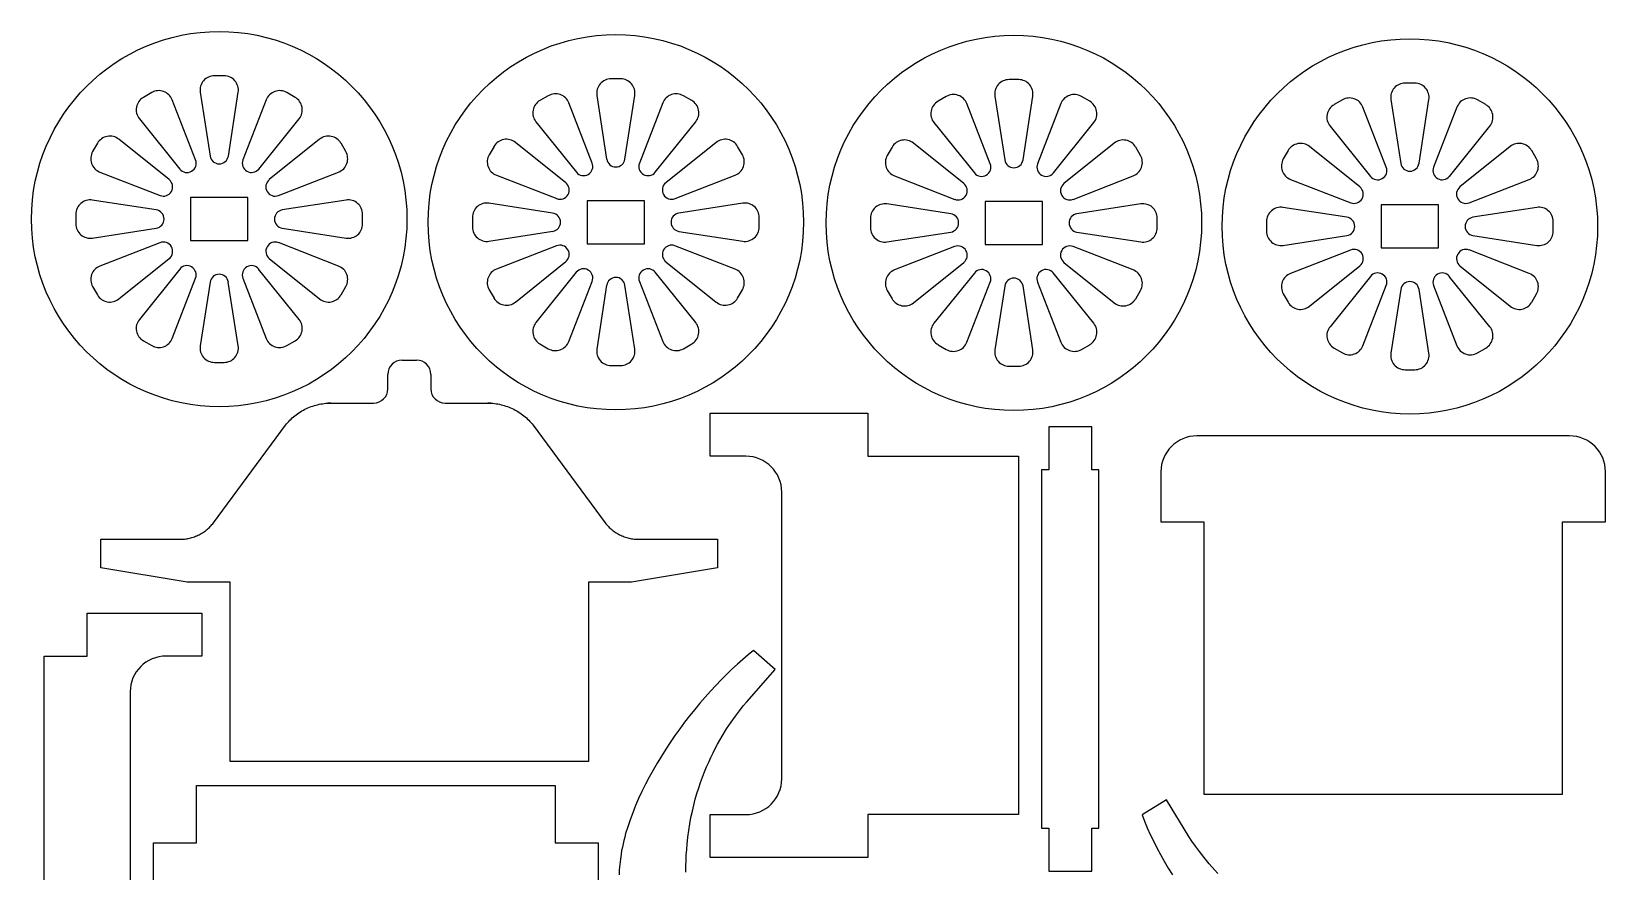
# Model space of a CAD drawing. Extents: x -5 to 248, y -200 to 199.
# Drawn here: x 2.6 to 222.1, y 81.8 to 199 of the extents above; entities that cross this region are included whole.
import ezdxf

# ---------------------------------------------------------------- set-up
doc = ezdxf.new("R2010")
doc.units = 0
doc.layers.add('LAYER_01', color=1, linetype='CONTINUOUS')

msp = doc.modelspace()

# ---------------------------------------------------------------- linework, layer by layer
at = {"layer": 'LAYER_01'}
for p, q in [((29.48, 192.83), (28.14, 192.83)), ((84.79, 192.39), (83.45, 192.39)), ((140.3, 192.29), (138.96, 192.29)), ((195.53, 191.81), (194.19, 191.81)), ((19.39, 190.48), (18.23, 189.81)), ((25.51, 181.09), (22.25, 189.48)), ((26.16, 190.52), (27.53, 181.62)), ((30.09, 181.63), (31.45, 190.52)), ((35.37, 189.48), (32.1, 181.08)), ((39.39, 189.81), (38.23, 190.48)), ((74.7, 190.05), (73.54, 189.38)), ((80.82, 180.65), (77.56, 189.04)), ((81.47, 190.09), (82.84, 181.18)), ((85.39, 181.19), (86.76, 190.09)), ((90.67, 189.04), (87.41, 180.64)), ((94.7, 189.38), (93.54, 190.05)), ((130.21, 189.94), (129.05, 189.28)), ((136.34, 180.55), (133.07, 188.94)), ((136.99, 189.99), (138.36, 181.08)), ((140.91, 181.09), (142.28, 189.99)), ((146.19, 188.94), (142.92, 180.54)), ((150.21, 189.28), (149.05, 189.94)), ((185.44, 189.46), (184.28, 188.8)), ((192.21, 189.5), (193.58, 180.6)), ((196.14, 180.61), (197.51, 189.5)), ((205.44, 188.8), (204.28, 189.46)), ((17.67, 186.83), (23.31, 179.8)), ((34.32, 179.81), (39.95, 186.83)), ((191.56, 180.07), (188.3, 188.46)), ((201.42, 188.46), (198.15, 180.06)), ((72.98, 186.39), (78.62, 179.37)), ((89.62, 179.38), (95.26, 186.39)), ((128.49, 186.29), (134.13, 179.26)), ((145.14, 179.27), (150.77, 186.29)), ((183.72, 185.81), (189.36, 178.78)), ((200.37, 178.79), (206, 185.81)), ((11.82, 183.41), (11.15, 182.25)), ((21.82, 178.34), (14.81, 183.97)), ((42.81, 183.97), (35.78, 178.33)), ((46.46, 182.25), (45.8, 183.41)), ((67.13, 182.97), (66.46, 181.81)), ((77.13, 177.9), (70.11, 183.53)), ((98.12, 183.53), (91.09, 177.89)), ((101.77, 181.81), (101.1, 182.97)), ((122.64, 182.87), (121.98, 181.71)), ((132.65, 177.8), (125.63, 183.43)), ((153.63, 183.43), (146.61, 177.79)), ((157.29, 181.71), (156.62, 182.87)), ((177.87, 182.39), (177.2, 181.23)), ((187.88, 177.32), (180.86, 182.95)), ((208.86, 182.95), (201.84, 177.31)), ((212.51, 181.23), (211.85, 182.39)), ((12.16, 179.38), (20.56, 176.12)), ((37.07, 176.12), (45.46, 179.38)), ((67.47, 178.95), (75.87, 175.68)), ((92.38, 175.69), (100.76, 178.95)), ((122.98, 178.85), (131.38, 175.58)), ((147.89, 175.58), (156.28, 178.85)), ((178.21, 178.37), (186.61, 175.1)), ((203.12, 175.1), (211.51, 178.37)), ((32.81, 175.83), (24.81, 175.83)), ((24.81, 175.83), (24.81, 169.83)), ((32.81, 169.83), (32.81, 175.83)), ((8.81, 173.5), (8.81, 172.16)), ((20.01, 174.11), (11.11, 175.47)), ((46.5, 175.47), (37.6, 174.1)), ((48.81, 172.16), (48.81, 173.5)), ((75.31, 173.67), (66.42, 175.04)), ((88.12, 175.39), (80.12, 175.39)), ((80.12, 175.39), (80.12, 169.39)), ((88.12, 169.39), (88.12, 175.39)), ((101.81, 175.04), (92.91, 173.67)), ((130.83, 173.57), (121.93, 174.94)), ((143.63, 175.29), (135.63, 175.29)), ((135.63, 175.29), (135.63, 169.29)), ((143.63, 169.29), (143.63, 175.29)), ((157.33, 174.94), (148.42, 173.57)), ((186.06, 173.09), (177.16, 174.45)), ((198.86, 174.81), (190.86, 174.81)), ((190.86, 174.81), (190.86, 168.81)), ((198.86, 168.81), (198.86, 174.81)), ((212.56, 174.45), (203.65, 173.08)), ((11.11, 170.18), (20.02, 171.55)), ((37.61, 171.55), (46.5, 170.18)), ((64.12, 173.06), (64.12, 171.72)), ((104.12, 171.72), (104.12, 173.06)), ((119.63, 172.96), (119.63, 171.62)), ((159.63, 171.62), (159.63, 172.96)), ((174.86, 172.48), (174.86, 171.14)), ((214.86, 171.14), (214.86, 172.48)), ((20.55, 169.53), (12.16, 166.27)), ((24.81, 169.83), (32.81, 169.83)), ((45.46, 166.27), (37.06, 169.54)), ((66.42, 169.75), (75.33, 171.12)), ((75.85, 169.1), (67.47, 165.84)), ((80.12, 169.39), (88.12, 169.39)), ((100.76, 165.84), (92.37, 169.1)), ((92.92, 171.11), (101.81, 169.75)), ((121.93, 169.64), (130.84, 171.01)), ((135.63, 169.29), (143.63, 169.29)), ((148.43, 171.01), (157.33, 169.64)), ((177.16, 169.16), (186.07, 170.53)), ((203.66, 170.53), (212.56, 169.16)), ((14.81, 161.69), (21.83, 167.33)), ((35.79, 167.32), (42.81, 161.69)), ((70.11, 161.25), (77.14, 166.89)), ((91.1, 166.88), (98.12, 161.25)), ((131.37, 168.99), (122.98, 165.73)), ((156.28, 165.73), (147.88, 169)), ((186.6, 168.51), (178.21, 165.25)), ((190.86, 168.81), (198.86, 168.81)), ((211.51, 165.25), (203.11, 168.52)), ((23.3, 165.84), (17.67, 158.83)), ((39.95, 158.83), (34.31, 165.85)), ((78.61, 165.41), (72.98, 158.39)), ((95.26, 158.39), (89.62, 165.42)), ((125.63, 161.15), (132.66, 166.79)), ((134.12, 165.3), (128.49, 158.29)), ((150.77, 158.29), (145.13, 165.31)), ((146.62, 166.78), (153.63, 161.15)), ((180.86, 160.67), (187.88, 166.31)), ((189.35, 164.82), (183.72, 157.81)), ((206, 157.81), (200.36, 164.83)), ((201.84, 166.3), (208.86, 160.67)), ((11.15, 163.41), (11.82, 162.25)), ((22.25, 156.18), (25.52, 164.58)), ((27.53, 164.03), (26.16, 155.13)), ((31.45, 155.13), (30.08, 164.04)), ((32.1, 164.57), (35.37, 156.18)), ((45.8, 162.25), (46.46, 163.41)), ((66.46, 162.97), (67.13, 161.81)), ((77.56, 155.74), (80.83, 164.14)), ((82.84, 163.59), (81.47, 154.7)), ((86.76, 154.7), (85.39, 163.6)), ((87.41, 164.13), (90.67, 155.74)), ((101.1, 161.81), (101.77, 162.97)), ((121.98, 162.87), (122.64, 161.71)), ((133.07, 155.64), (136.34, 164.04)), ((138.35, 163.49), (136.99, 154.59)), ((142.28, 154.59), (140.91, 163.5)), ((142.93, 164.03), (146.19, 155.64)), ((156.62, 161.71), (157.29, 162.87)), ((188.3, 155.16), (191.57, 163.56)), ((193.58, 163.01), (192.21, 154.11)), ((197.51, 154.11), (196.14, 163.02)), ((198.15, 163.55), (201.42, 155.16)), ((177.2, 162.39), (177.87, 161.23)), ((211.85, 161.23), (212.51, 162.39)), ((18.23, 155.84), (19.39, 155.17)), ((38.23, 155.17), (39.39, 155.84)), ((73.54, 155.41), (74.7, 154.74)), ((93.54, 154.74), (94.7, 155.41)), ((129.05, 155.3), (130.21, 154.63)), ((149.05, 154.63), (150.21, 155.3)), ((184.28, 154.82), (185.44, 154.15)), ((204.28, 154.15), (205.44, 154.82)), ((28.14, 152.83), (29.48, 152.83)), ((54.32, 153.15), (56.32, 153.15)), ((83.45, 152.39), (84.79, 152.39)), ((138.96, 152.29), (140.3, 152.29)), ((194.19, 151.81), (195.53, 151.81)), ((52.32, 149.15), (52.32, 151.15)), ((58.32, 151.15), (58.32, 149.15)), ((43.22, 147.06), (43.45, 147.09)), ((43.45, 147.09), (43.68, 147.12)), ((43.68, 147.12), (43.91, 147.13)), ((43.91, 147.13), (44.14, 147.14)), ((44.01, 147.15), (43.95, 147.15)), ((43.95, 147.15), (43.95, 147.15)), ((43.95, 147.15), (50.32, 147.15)), ((44.36, 147.15), (44.01, 147.15)), ((44.14, 147.14), (44.36, 147.15)), ((60.32, 147.15), (66.69, 147.15)), ((66.69, 147.15), (66.28, 147.15)), ((66.28, 147.15), (66.5, 147.14)), ((66.5, 147.14), (66.73, 147.13)), ((66.69, 147.15), (66.69, 147.15)), ((66.73, 147.13), (66.96, 147.12)), ((66.96, 147.12), (67.19, 147.09)), ((67.19, 147.09), (67.42, 147.06)), ((38.66, 144.76), (38.83, 144.92)), ((38.83, 144.92), (39, 145.08)), ((39, 145.08), (39.18, 145.24)), ((39.18, 145.24), (39.36, 145.39)), ((39.36, 145.39), (39.55, 145.53)), ((39.55, 145.53), (39.74, 145.67)), ((39.74, 145.67), (39.93, 145.81)), ((39.93, 145.81), (40.13, 145.94)), ((40.13, 145.94), (40.34, 146.06)), ((40.34, 146.06), (40.54, 146.17)), ((40.54, 146.17), (40.75, 146.29)), ((40.75, 146.29), (40.97, 146.39)), ((40.97, 146.39), (41.19, 146.49)), ((41.19, 146.49), (41.41, 146.58)), ((41.41, 146.58), (41.63, 146.66)), ((41.63, 146.66), (41.85, 146.74)), ((41.85, 146.74), (42.08, 146.81)), ((42.08, 146.81), (42.3, 146.88)), ((42.3, 146.88), (42.53, 146.93)), ((42.53, 146.93), (42.76, 146.98)), ((42.76, 146.98), (42.99, 147.03)), ((42.99, 147.03), (43.22, 147.06)), ((67.42, 147.06), (67.65, 147.03)), ((67.65, 147.03), (67.88, 146.98)), ((67.88, 146.98), (68.11, 146.93)), ((68.11, 146.93), (68.34, 146.88)), ((68.34, 146.88), (68.56, 146.81)), ((68.56, 146.81), (68.79, 146.74)), ((68.79, 146.74), (69.01, 146.66)), ((69.01, 146.66), (69.23, 146.58)), ((69.23, 146.58), (69.45, 146.49)), ((69.45, 146.49), (69.67, 146.39)), ((69.67, 146.39), (69.89, 146.29)), ((69.89, 146.29), (70.1, 146.17)), ((70.1, 146.17), (70.3, 146.06)), ((70.3, 146.06), (70.51, 145.94)), ((70.51, 145.94), (70.71, 145.81)), ((70.71, 145.81), (70.9, 145.67)), ((70.9, 145.67), (71.09, 145.53)), ((71.09, 145.53), (71.28, 145.39)), ((71.28, 145.39), (71.46, 145.24)), ((71.46, 145.24), (71.64, 145.08)), ((71.64, 145.08), (71.81, 144.92)), ((71.81, 144.92), (71.98, 144.76)), ((97.26, 139.74), (97.26, 145.74)), ((97.26, 145.74), (119.27, 145.74)), ((119.27, 145.74), (119.27, 139.74)), ((28.02, 130.45), (38.06, 144.07)), ((38.06, 144.07), (38.2, 144.25)), ((38.2, 144.25), (38.35, 144.42)), ((38.35, 144.42), (38.5, 144.59)), ((38.5, 144.59), (38.66, 144.76)), ((71.98, 144.76), (72.14, 144.59)), ((72.14, 144.59), (72.29, 144.42)), ((72.29, 144.42), (72.44, 144.25)), ((72.44, 144.25), (72.58, 144.07)), ((72.58, 144.07), (82.62, 130.45)), ((150.49, 143.86), (144.49, 143.86)), ((144.49, 143.86), (144.49, 137.86)), ((150.49, 137.86), (150.49, 143.86)), ((186.14, 142.57), (165.14, 142.57)), ((217.14, 142.57), (186.14, 142.57)), ((102.26, 139.74), (97.26, 139.74)), ((119.27, 139.74), (140.29, 139.74)), ((140.29, 139.74), (140.29, 89.74)), ((144.49, 137.86), (143.49, 137.86)), ((143.49, 137.86), (143.49, 87.86)), ((151.49, 137.86), (150.49, 137.86)), ((151.49, 87.86), (151.49, 137.86)), ((160.14, 137.57), (160.14, 130.57)), ((222.14, 130.57), (222.14, 137.57)), ((107.26, 94.74), (107.26, 134.74)), ((27.04, 129.46), (27.18, 129.58)), ((27.18, 129.58), (27.31, 129.69)), ((27.31, 129.69), (27.44, 129.81)), ((27.44, 129.81), (27.56, 129.93)), ((27.56, 129.93), (27.68, 130.06)), ((27.68, 130.06), (27.8, 130.19)), ((27.8, 130.19), (27.91, 130.32)), ((27.91, 130.32), (28.02, 130.45)), ((82.62, 130.45), (82.73, 130.32)), ((82.73, 130.32), (82.84, 130.19)), ((82.84, 130.19), (82.96, 130.06)), ((82.96, 130.06), (83.08, 129.93)), ((83.08, 129.93), (83.2, 129.81)), ((83.2, 129.81), (83.33, 129.69)), ((83.33, 129.69), (83.46, 129.58)), ((83.46, 129.58), (83.6, 129.46)), ((160.14, 130.57), (166.14, 130.57)), ((166.14, 130.57), (166.14, 92.57)), ((216.14, 92.57), (216.14, 130.57)), ((216.14, 130.57), (222.14, 130.57)), ((12.32, 124.15), (12.32, 128.15)), ((12.32, 128.15), (23.29, 128.15)), ((23.29, 128.15), (23.46, 128.15)), ((23.46, 128.15), (23.63, 128.16)), ((23.63, 128.16), (23.8, 128.17)), ((23.8, 128.17), (23.97, 128.18)), ((23.97, 128.18), (24.14, 128.21)), ((24.14, 128.21), (24.32, 128.23)), ((24.32, 128.23), (24.49, 128.27)), ((24.49, 128.27), (24.66, 128.3)), ((24.66, 128.3), (24.83, 128.35)), ((24.83, 128.35), (25, 128.4)), ((25, 128.4), (25.17, 128.45)), ((25.17, 128.45), (25.34, 128.51)), ((25.34, 128.51), (25.51, 128.57)), ((25.51, 128.57), (25.67, 128.64)), ((25.67, 128.64), (25.83, 128.71)), ((25.83, 128.71), (25.99, 128.79)), ((25.99, 128.79), (26.15, 128.87)), ((26.15, 128.87), (26.31, 128.96)), ((26.31, 128.96), (26.46, 129.05)), ((26.46, 129.05), (26.61, 129.15)), ((26.61, 129.15), (26.76, 129.25)), ((26.76, 129.25), (26.9, 129.35)), ((26.9, 129.35), (27.04, 129.46)), ((83.6, 129.46), (83.74, 129.35)), ((83.74, 129.35), (83.88, 129.25)), ((83.88, 129.25), (84.03, 129.15)), ((84.03, 129.15), (84.18, 129.05)), ((84.18, 129.05), (84.33, 128.96)), ((84.33, 128.96), (84.49, 128.87)), ((84.49, 128.87), (84.65, 128.79)), ((84.65, 128.79), (84.81, 128.71)), ((84.81, 128.71), (84.97, 128.64)), ((84.97, 128.64), (85.13, 128.57)), ((85.13, 128.57), (85.3, 128.51)), ((85.3, 128.51), (85.47, 128.45)), ((85.47, 128.45), (85.64, 128.4)), ((85.64, 128.4), (85.81, 128.35)), ((85.81, 128.35), (85.98, 128.3)), ((85.98, 128.3), (86.15, 128.27)), ((86.15, 128.27), (86.32, 128.23)), ((86.32, 128.23), (86.5, 128.21)), ((86.5, 128.21), (86.67, 128.18)), ((86.67, 128.18), (86.84, 128.17)), ((86.84, 128.17), (87.01, 128.16)), ((87.01, 128.16), (87.18, 128.15)), ((87.18, 128.15), (98.32, 128.15)), ((98.32, 128.15), (98.32, 124.15)), ((24.32, 122.15), (12.32, 124.15)), ((98.32, 124.15), (86.32, 122.15)), ((30.32, 122.15), (24.32, 122.15)), ((30.32, 97.15), (30.32, 122.15)), ((86.32, 122.15), (80.32, 122.15)), ((80.32, 122.15), (80.32, 97.15)), ((10.39, 111.85), (10.39, 117.85)), ((10.39, 117.85), (26.39, 117.85)), ((26.39, 117.85), (26.39, 111.85)), ((102.58, 112.02), (101.82, 111.39)), ((103.33, 112.63), (102.58, 112.02)), ((106.33, 109.99), (103.33, 112.63)), ((4.39, 61.85), (4.39, 111.85)), ((4.39, 111.85), (10.39, 111.85)), ((26.39, 111.85), (21.39, 111.85)), ((100.31, 110.02), (99.56, 109.3)), ((101.07, 110.72), (100.31, 110.02)), ((101.82, 111.39), (101.07, 110.72)), ((102.37, 105.48), (106.33, 109.99)), ((98.05, 107.76), (97.31, 106.95)), ((98.8, 108.54), (98.05, 107.76)), ((99.56, 109.3), (98.8, 108.54)), ((16.39, 106.85), (16.39, 66.85)), ((96.57, 106.13), (95.84, 105.28)), ((97.31, 106.95), (96.57, 106.13)), ((101.89, 104.89), (102.37, 105.48)), ((94.41, 103.52), (93.71, 102.61)), ((95.12, 104.41), (94.41, 103.52)), ((95.84, 105.28), (95.12, 104.41)), ((100.19, 102.61), (100.79, 103.46)), ((100.79, 103.46), (101.36, 104.22)), ((101.36, 104.22), (101.89, 104.89)), ((93.03, 101.69), (92.36, 100.76)), ((93.71, 102.61), (93.03, 101.69)), ((98.93, 100.66), (99.57, 101.68)), ((99.57, 101.68), (100.19, 102.61)), ((91.08, 98.85), (90.47, 97.89)), ((91.71, 99.81), (91.08, 98.85)), ((92.36, 100.76), (91.71, 99.81)), ((97.68, 98.35), (97.99, 98.96)), ((97.99, 98.96), (98.3, 99.55)), ((98.3, 99.55), (98.62, 100.11)), ((98.62, 100.11), (98.93, 100.66)), ((45.32, 97.15), (30.32, 97.15)), ((80.32, 97.15), (45.32, 97.15)), ((89.88, 96.91), (89.31, 95.93)), ((90.47, 97.89), (89.88, 96.91)), ((96.77, 96.39), (97.07, 97.07)), ((97.07, 97.07), (97.37, 97.72)), ((97.37, 97.72), (97.68, 98.35)), ((88.77, 94.95), (88.25, 93.96)), ((89.31, 95.93), (88.77, 94.95)), ((95.94, 94.23), (96.21, 94.97)), ((96.21, 94.97), (96.48, 95.69)), ((96.48, 95.69), (96.77, 96.39)), ((25.64, 85.78), (25.64, 93.78)), ((25.64, 93.78), (75.64, 93.78)), ((75.64, 93.78), (75.64, 85.78)), ((87.76, 92.97), (87.3, 91.98)), ((88.25, 93.96), (87.76, 92.97)), ((95.2, 91.88), (95.43, 92.68)), ((95.43, 92.68), (95.68, 93.47)), ((95.68, 93.47), (95.94, 94.23)), ((166.14, 92.57), (186.14, 92.57)), ((186.14, 92.57), (216.14, 92.57)), ((86.48, 90), (86.11, 89.02)), ((86.87, 90.99), (86.48, 90)), ((87.3, 91.98), (86.87, 90.99)), ((94.6, 89.32), (94.79, 90.19)), ((94.79, 90.19), (94.99, 91.05)), ((94.99, 91.05), (95.2, 91.88)), ((160.91, 91.79), (157.5, 89.69)), ((164.05, 86.68), (160.91, 91.79)), ((85.78, 88.04), (85.49, 87.08)), ((86.11, 89.02), (85.78, 88.04)), ((94.29, 87.51), (94.44, 88.42)), ((94.44, 88.42), (94.6, 89.32)), ((97.26, 83.74), (97.26, 89.74)), ((97.26, 89.74), (102.26, 89.74)), ((140.29, 89.74), (119.26, 89.75)), ((119.26, 89.75), (119.26, 83.75)), ((143.49, 87.86), (144.49, 87.86)), ((144.49, 87.86), (144.49, 81.86)), ((150.49, 81.86), (150.49, 87.86)), ((150.49, 87.86), (151.49, 87.86)), ((157.5, 89.69), (157.86, 88.8)), ((157.86, 88.8), (158.24, 87.89)), ((158.24, 87.89), (158.66, 86.97)), ((19.64, 73.78), (19.64, 85.78)), ((19.64, 85.78), (25.64, 85.78)), ((75.64, 85.78), (81.64, 85.78)), ((81.64, 85.78), (81.64, 73.78)), ((85.13, 85.64), (85.03, 85.17)), ((85.24, 86.12), (85.13, 85.64)), ((85.36, 86.6), (85.24, 86.12)), ((85.49, 87.08), (85.36, 86.6)), ((94.06, 85.6), (94.16, 86.56)), ((94.16, 86.56), (94.29, 87.51)), ((158.66, 86.97), (159.1, 86.05)), ((159.1, 86.05), (159.58, 85.11)), ((164.47, 86.04), (164.05, 86.68)), ((164.96, 85.34), (164.47, 86.04)), ((84.75, 83.49), (84.66, 82.76)), ((84.85, 84.23), (84.75, 83.49)), ((84.93, 84.7), (84.85, 84.23)), ((85.03, 85.17), (84.93, 84.7)), ((93.91, 83.32), (93.95, 84.09)), ((93.95, 84.09), (94, 84.86)), ((94, 84.86), (94.06, 85.6)), ((119.26, 83.75), (97.26, 83.74)), ((159.58, 85.11), (160.08, 84.17)), ((160.08, 84.17), (160.6, 83.22)), ((165.52, 84.57), (164.96, 85.34)), ((166.15, 83.75), (165.52, 84.57)), ((166.86, 82.88), (166.15, 83.75)), ((84.6, 82.03), (84.57, 81.31)), ((84.66, 82.76), (84.6, 82.03)), ((93.9, 82.52), (93.91, 83.32)), ((93.9, 81.71), (93.9, 82.52)), ((144.49, 81.86), (150.49, 81.86)), ((160.6, 83.22), (161.15, 82.27)), ((161.15, 82.27), (161.73, 81.32)), ((167.65, 81.97), (166.86, 82.88)), ((168.08, 81.51), (167.65, 81.97))]:
    msp.add_line(p, q, dxfattribs=at)
for centre in [(28.81, 172.83), (84.12, 172.39), (139.63, 172.29), (194.86, 171.81)]:
    msp.add_circle(centre, 26.18, dxfattribs=at)
for centre, radius, start, end in [((28.14, 190.83), 2, 90, 188.7462), ((29.48, 190.83), 2, 351.2538, 90), ((83.45, 190.39), 2, 90, 188.7462), ((84.79, 190.39), 2, 351.2538, 90), ((138.96, 190.29), 2, 90, 188.7462), ((140.3, 190.29), 2, 351.2538, 90), ((194.19, 189.81), 2, 90, 188.7462), ((195.53, 189.81), 2, 351.2538, 90), ((19.23, 188.08), 2, 120, 218.7462), ((20.39, 188.75), 2, 21.2538, 120), ((37.23, 188.75), 2, 60, 158.7462), ((38.39, 188.08), 2, 321.2538, 60), ((74.54, 187.65), 2, 120, 218.7462), ((75.7, 188.31), 2, 21.2538, 120), ((92.54, 188.31), 2, 60, 158.7462), ((93.7, 187.65), 2, 321.2538, 60), ((130.05, 187.54), 2, 120, 218.7462), ((131.21, 188.21), 2, 21.2538, 120), ((148.05, 188.21), 2, 60, 158.7462), ((149.21, 187.54), 2, 321.2538, 60), ((185.28, 187.06), 2, 120, 218.7462), ((186.44, 187.73), 2, 21.2538, 120), ((203.28, 187.73), 2, 60, 158.7462), ((204.44, 187.06), 2, 321.2538, 60), ((13.56, 182.41), 2, 51.2538, 150), ((44.06, 182.41), 2, 30, 128.7462), ((12.89, 181.25), 2, 150, 248.7462), ((44.73, 181.25), 2, 291.2538, 30), ((68.86, 181.97), 2, 51.2538, 150), ((99.37, 181.97), 2, 30, 128.7462), ((124.38, 181.87), 2, 51.2538, 150), ((154.88, 181.87), 2, 30, 128.7462), ((179.61, 181.39), 2, 51.2538, 150), ((210.11, 181.39), 2, 30, 128.7462), ((24.31, 180.62), 1.29, 219.0123, 21.5199), ((28.81, 181.82), 1.29, 189.0123, 351.5199), ((33.31, 180.62), 1.29, 159.0123, 321.5199), ((68.19, 180.81), 2, 150, 248.7462), ((79.62, 180.18), 1.29, 219.0123, 21.5199), ((84.12, 181.39), 1.29, 189.0123, 351.5199), ((88.61, 180.18), 1.29, 159.0123, 321.5199), ((100.04, 180.81), 2, 291.2538, 30), ((123.71, 180.71), 2, 150, 248.7462), ((135.13, 180.08), 1.29, 219.0123, 21.5199), ((139.63, 181.28), 1.29, 189.0123, 351.5199), ((144.13, 180.08), 1.29, 159.0123, 321.5199), ((155.55, 180.71), 2, 291.2538, 30), ((178.94, 180.23), 2, 150, 248.7462), ((190.36, 179.6), 1.29, 219.0123, 21.5199), ((194.86, 180.8), 1.29, 189.0123, 351.5199), ((199.36, 179.6), 1.29, 159.0123, 321.5199), ((210.78, 180.23), 2, 291.2538, 30), ((21.02, 177.32), 1.29, 249.0123, 51.5199), ((36.6, 177.32), 1.29, 129.0123, 291.5199), ((76.33, 176.89), 1.29, 249.0123, 51.5199), ((91.9, 176.89), 1.29, 129.0123, 291.5199), ((131.84, 176.79), 1.29, 249.0123, 51.5199), ((147.42, 176.79), 1.29, 129.0123, 291.5199), ((187.07, 176.31), 1.29, 249.0123, 51.5199), ((202.65, 176.31), 1.29, 129.0123, 291.5199), ((10.81, 173.5), 2, 81.2538, 180), ((19.82, 172.83), 1.29, 279.0123, 81.5199), ((37.8, 172.83), 1.29, 99.0123, 261.5199), ((46.81, 173.5), 2, 0, 98.7462), ((66.12, 173.06), 2, 81.2538, 180), ((75.12, 172.39), 1.29, 279.0123, 81.5199), ((93.11, 172.39), 1.29, 99.0123, 261.5199), ((102.12, 173.06), 2, 0, 98.7462), ((121.63, 172.96), 2, 81.2538, 180), ((130.64, 172.29), 1.29, 279.0123, 81.5199), ((148.62, 172.29), 1.29, 99.0123, 261.5199), ((157.63, 172.96), 2, 0, 98.7462), ((176.86, 172.48), 2, 81.2538, 180), ((212.86, 172.48), 2, 0, 98.7462), ((10.81, 172.16), 2, 180, 278.7462), ((46.81, 172.16), 2, 261.2538, 0), ((66.12, 171.72), 2, 180, 278.7462), ((102.12, 171.72), 2, 261.2538, 0), ((121.63, 171.62), 2, 180, 278.7462), ((157.63, 171.62), 2, 261.2538, 0), ((185.87, 171.81), 1.29, 279.0123, 81.5199), ((203.85, 171.81), 1.29, 99.0123, 261.5199), ((21.02, 168.33), 1.29, 309.0123, 111.5199), ((36.6, 168.33), 1.29, 69.0123, 231.5199), ((76.33, 167.9), 1.29, 309.0123, 111.5199), ((91.9, 167.9), 1.29, 69.0123, 231.5199), ((131.84, 167.79), 1.29, 309.0123, 111.5199), ((147.42, 167.79), 1.29, 69.0123, 231.5199), ((176.86, 171.14), 2, 180, 278.7462), ((212.86, 171.14), 2, 261.2538, 0), ((187.07, 167.31), 1.29, 309.0123, 111.5199), ((202.65, 167.31), 1.29, 69.0123, 231.5199), ((12.89, 164.41), 2, 111.2538, 210), ((24.31, 165.04), 1.29, 339.0123, 141.5199), ((28.81, 163.84), 1.29, 9.0123, 171.5199), ((33.31, 165.04), 1.29, 39.0123, 201.5199), ((44.73, 164.41), 2, 330, 68.7462), ((68.19, 163.97), 2, 111.2538, 210), ((79.62, 164.6), 1.29, 339.0123, 141.5199), ((84.12, 163.4), 1.29, 9.0123, 171.5199), ((88.61, 164.6), 1.29, 39.0123, 201.5199), ((100.04, 163.97), 2, 330, 68.7462), ((123.71, 163.87), 2, 111.2538, 210), ((135.13, 164.5), 1.29, 339.0123, 141.5199), ((144.13, 164.5), 1.29, 39.0123, 201.5199), ((155.55, 163.87), 2, 330, 68.7462), ((178.94, 163.39), 2, 111.2538, 210), ((190.36, 164.02), 1.29, 339.0123, 141.5199), ((199.36, 164.02), 1.29, 39.0123, 201.5199), ((210.78, 163.39), 2, 330, 68.7462), ((139.63, 163.3), 1.29, 9.0123, 171.5199), ((194.86, 162.82), 1.29, 9.0123, 171.5199), ((13.56, 163.25), 2, 210, 308.7462), ((44.06, 163.25), 2, 231.2538, 330), ((68.86, 162.81), 2, 210, 308.7462), ((99.37, 162.81), 2, 231.2538, 330), ((124.38, 162.71), 2, 210, 308.7462), ((154.88, 162.71), 2, 231.2538, 330), ((179.61, 162.23), 2, 210, 308.7462), ((210.11, 162.23), 2, 231.2538, 330), ((19.23, 157.57), 2, 141.2538, 240), ((38.39, 157.57), 2, 300, 38.7462), ((74.54, 157.14), 2, 141.2538, 240), ((93.7, 157.14), 2, 300, 38.7462), ((130.05, 157.04), 2, 141.2538, 240), ((149.21, 157.04), 2, 300, 38.7462), ((20.39, 156.91), 2, 240, 338.7462), ((37.23, 156.91), 2, 201.2538, 300), ((185.28, 156.56), 2, 141.2538, 240), ((204.44, 156.56), 2, 300, 38.7462), ((28.14, 154.83), 2, 171.2538, 270), ((29.48, 154.83), 2, 270, 8.7462), ((75.7, 156.47), 2, 240, 338.7462), ((83.45, 154.39), 2, 171.2538, 270), ((84.79, 154.39), 2, 270, 8.7462), ((92.54, 156.47), 2, 201.2538, 300), ((131.21, 156.37), 2, 240, 338.7462), ((138.96, 154.29), 2, 171.2538, 270), ((140.3, 154.29), 2, 270, 8.7462), ((148.05, 156.37), 2, 201.2538, 300), ((186.44, 155.89), 2, 240, 338.7462), ((194.19, 153.81), 2, 171.2538, 270), ((195.53, 153.81), 2, 270, 8.7462), ((203.28, 155.89), 2, 201.2538, 300), ((54.32, 151.15), 2, 90, 180), ((56.32, 151.15), 2, 0, 90), ((50.32, 149.15), 2, 270, 0), ((60.32, 149.15), 2, 180, 270), ((165.14, 137.57), 5, 90, 180), ((217.14, 137.57), 5, 0, 90), ((102.26, 134.74), 5, 0, 90), ((21.39, 106.85), 5, 90, 180), ((102.26, 94.74), 5, 270, 0)]:
    msp.add_arc(centre, radius, start, end, dxfattribs=at)

doc.saveas('drawing.dxf')
